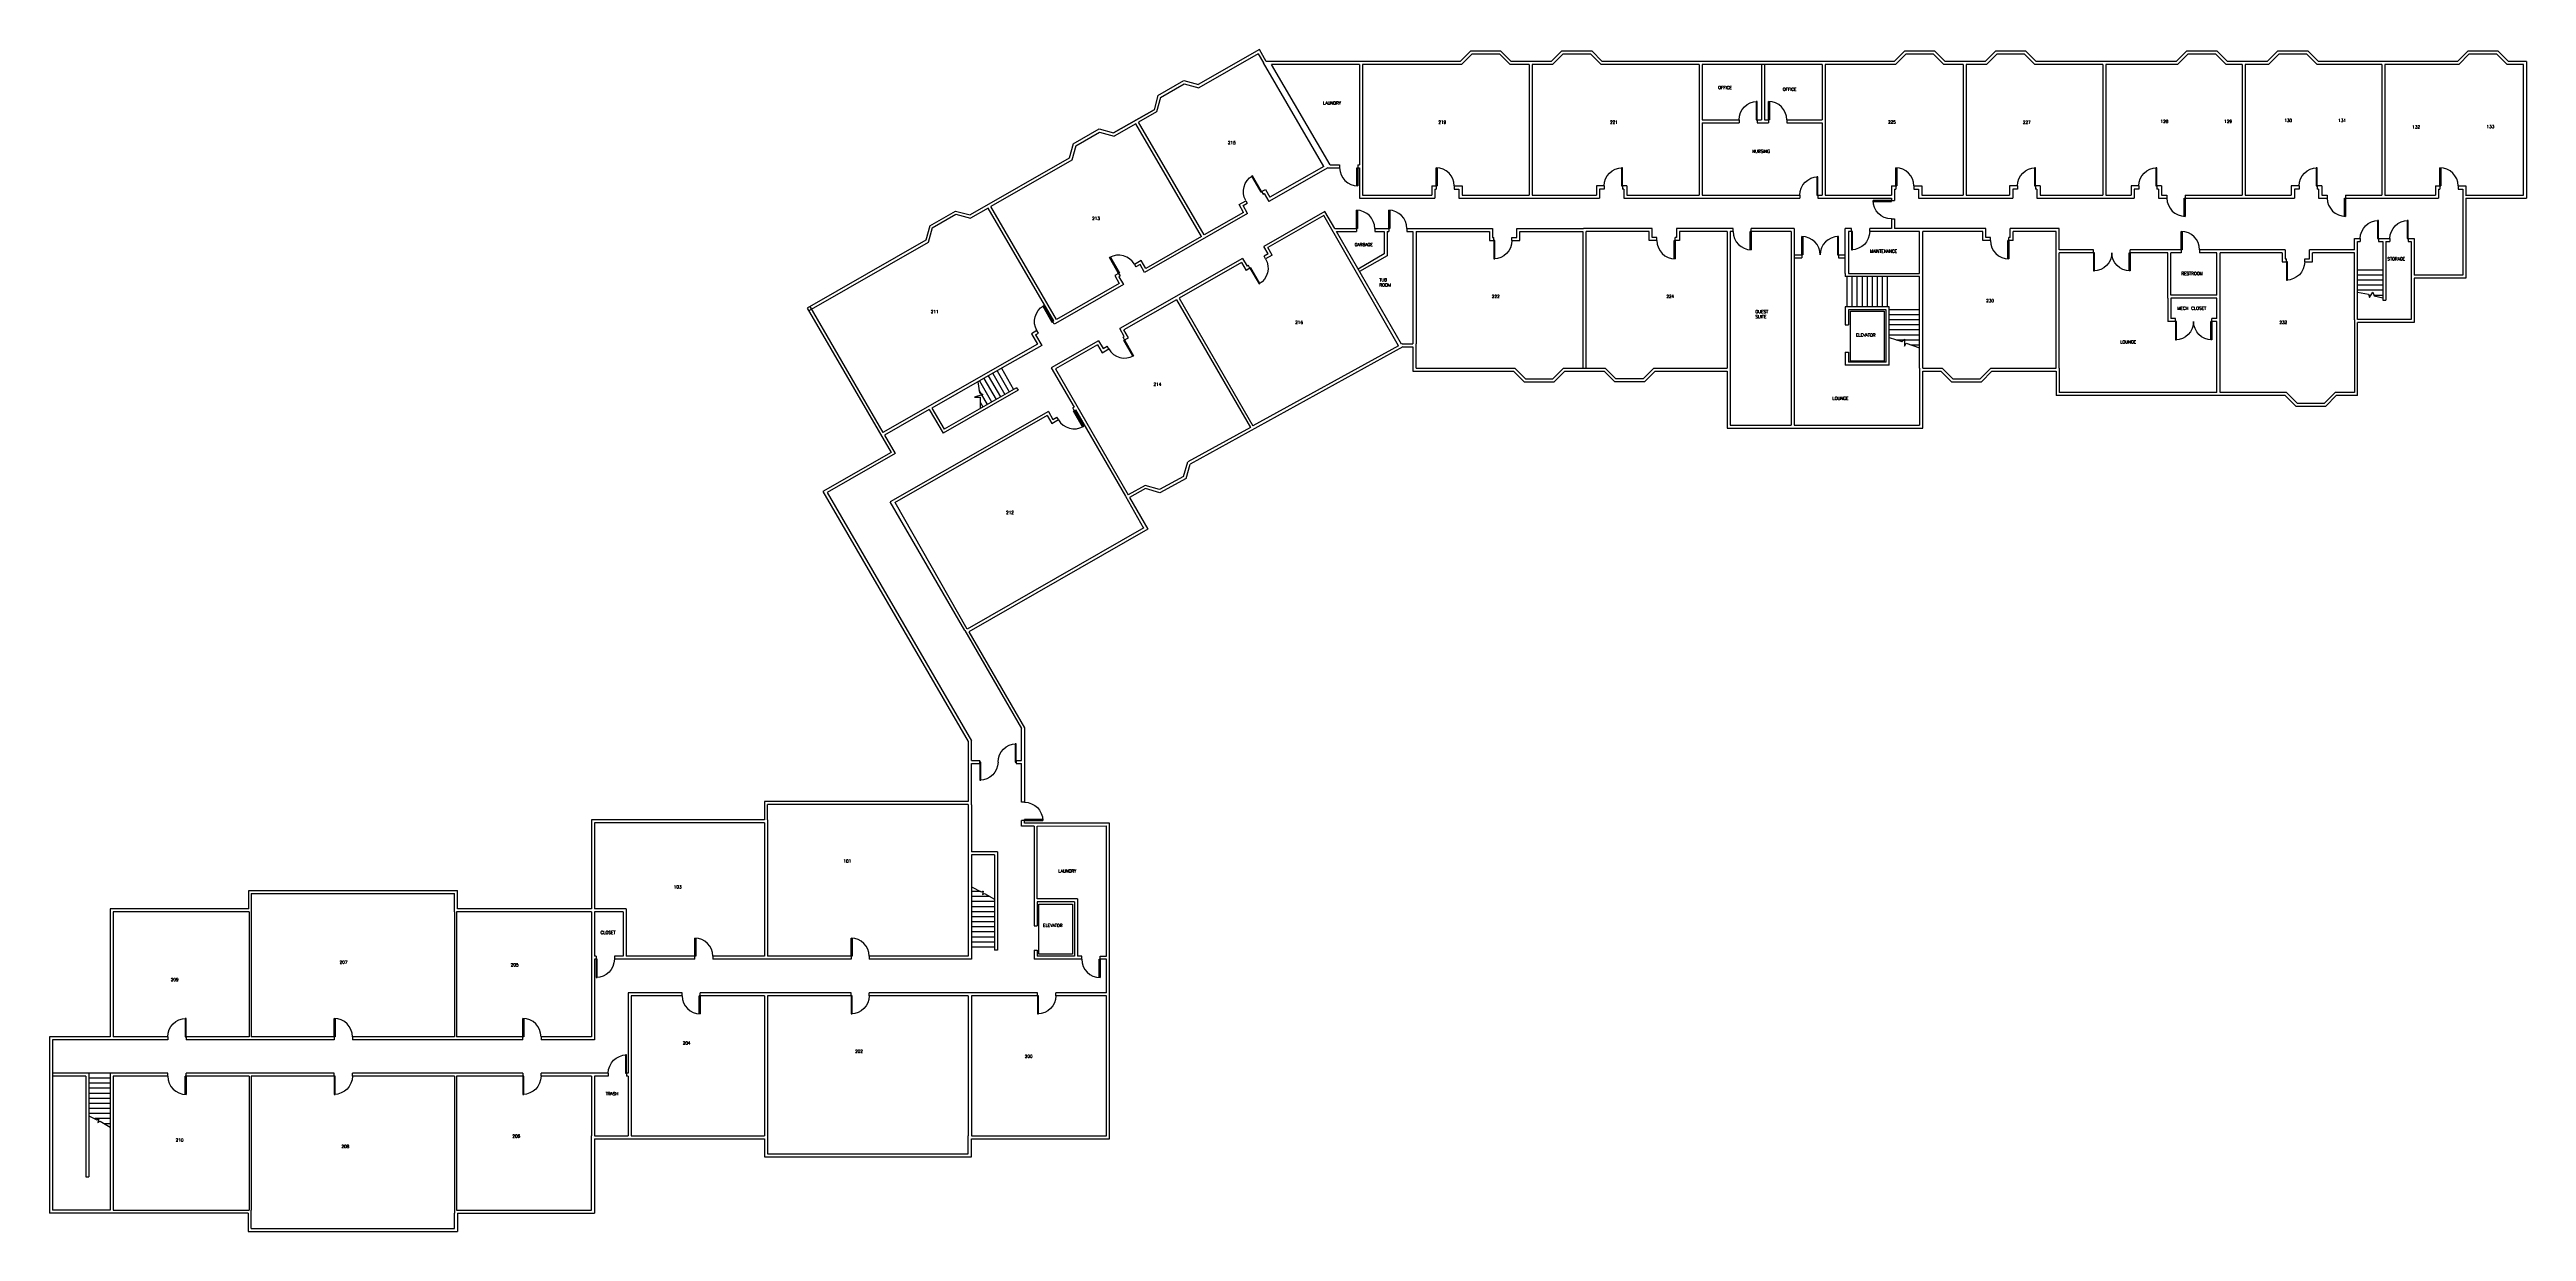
# Model space of a CAD drawing. Extents: x 1830 to 30214, y -2874 to 8688.
# Drawn here: x 21979 to 26877, y -1365 to 971 of the extents above; entities that cross this region are included whole.
import ezdxf

# ---------------------------------------------------------------- set-up
doc = ezdxf.new("R2010")
doc.units = 0
doc.header["$LTSCALE"] = 48
doc.header["$MEASUREMENT"] = 0
for name, color, linetype in [('1STDOORS', 4, 'CONTINUOUS'), ('1STEXTWALLS', 3, 'CONTINUOUS'), ('1STINTWALLS', 1, 'CONTINUOUS'), ('1STMISC', 4, 'CONTINUOUS'), ('1STNOTES', 4, 'CONTINUOUS')]:
    doc.layers.add(name, color=color, linetype=linetype)
doc.styles.get("Standard").update_dxf_attribs({"font": 'txt.shx'})

# ---------------------------------------------------------------- blocks, each defined once
blk = doc.blocks.new('DOOR 3-0')
at = {"layer": '1STDOORS'}
blk.add_lwpolyline([(0, 36), (2, 36), (2, 0), (0, 0)], close=True, dxfattribs=at)
blk.add_arc((0, 0), 36, 0, 90, dxfattribs=at)
blk = doc.blocks.new('DOOR2 - 3-0')
at = {"layer": '1STDOORS'}
for points in [[(0, 36), (2, 36), (2, 0), (0, 0)], [(72, 36), (70, 36), (70, 0), (72, 0)]]:
    blk.add_lwpolyline(points, close=True, dxfattribs=at)
for centre, start, end in [((0, 0), 0, 90), ((72, 0), 90, 180)]:
    blk.add_arc(centre, 36, start, end, dxfattribs=at)

msp = doc.modelspace()

# ---------------------------------------------------------------- linework, layer by layer
at = {"layer": '1STEXTWALLS'}
for p, q in [((24371.4, 971.1), (24250.6, 902.1)), ((24369.2, 962.9), (24251.4, 895.6)), ((24369.2, 962.9), (24379.5, 945.2)), ((24385.1, 947.4), (24371.4, 971.1)), ((24768.6, 947.4), (24385.1, 947.4)), ((24569.1, 941.4), (24395.6, 941.4)), ((24771, 941.4), (24575.1, 941.4)), ((24789.6, 968.4), (24768.6, 947.4)), ((24792, 962.4), (24771, 941.4)), ((24789.6, 968.4), (24848.5, 968.4)), ((24792, 962.4), (24846, 962.4)), ((24846, 962.4), (24867, 941.4)), ((24848.5, 968.4), (24869.5, 947.4)), ((24905.1, 941.4), (24867, 941.4)), ((24948.6, 947.4), (24869.5, 947.4)), ((24951, 941.4), (24911.1, 941.4)), ((24969.6, 968.4), (24948.6, 947.4)), ((24972, 962.4), (24951, 941.4)), ((24969.6, 968.4), (25028.5, 968.4)), ((24972, 962.4), (25026, 962.4)), ((25026, 962.4), (25047, 941.4)), ((25028.5, 968.4), (25049.5, 947.4)), ((25241.1, 941.4), (25047, 941.4)), ((25393.1, 947.4), (25049.5, 947.4)), ((25399.2, 941.4), (25247.1, 941.4)), ((25626.6, 947.4), (25393.1, 947.4)), ((25484.1, 941.4), (25399.2, 941.4)), ((25629.1, 941.4), (25490.1, 941.4)), ((25512.1, 941.4), (25512, 941.4)), ((25647.6, 968.4), (25626.6, 947.4)), ((25650.1, 962.4), (25629.1, 941.4)), ((25647.6, 968.4), (25706.6, 968.4)), ((25650.1, 962.4), (25704.1, 962.4)), ((25704.1, 962.4), (25725.1, 941.4)), ((25706.6, 968.4), (25727.6, 947.4)), ((25763.1, 941.4), (25725.1, 941.4)), ((25806.6, 947.4), (25727.6, 947.4)), ((25809.1, 941.4), (25769.1, 941.4)), ((25827.6, 968.4), (25806.6, 947.4)), ((25830.1, 962.4), (25809.1, 941.4)), ((25827.6, 968.4), (25886.6, 968.4)), ((25830.1, 962.4), (25884.1, 962.4)), ((25884.1, 962.4), (25905.1, 941.4)), ((25886.6, 968.4), (25907.6, 947.4)), ((26039.1, 941.4), (25905.1, 941.4)), ((26043.1, 947.4), (25907.6, 947.4)), ((26184.6, 947.4), (26043.1, 947.4)), ((26187.1, 941.4), (26045.1, 941.4)), ((26205.6, 968.4), (26184.6, 947.4)), ((26208.1, 962.4), (26187.1, 941.4)), ((26205.6, 968.4), (26264.6, 968.4)), ((26208.1, 962.4), (26262.1, 962.4)), ((26262.1, 962.4), (26283.1, 941.4)), ((26264.6, 968.4), (26285.6, 947.4)), ((26315.1, 941.4), (26283.1, 941.4)), ((26364.6, 947.4), (26285.6, 947.4)), ((26367.1, 941.4), (26321.1, 941.4)), ((26385.6, 968.4), (26364.6, 947.4)), ((26388.1, 962.4), (26367.1, 941.4)), ((26385.6, 968.4), (26444.6, 968.4)), ((26388.1, 962.4), (26442.1, 962.4)), ((26442.1, 962.4), (26463.1, 941.4)), ((26444.6, 968.4), (26465.6, 947.4)), ((26591.1, 941.4), (26463.1, 941.4)), ((26740.6, 947.4), (26465.6, 947.4)), ((26743.1, 941.4), (26597.1, 941.4)), ((26761.6, 968.4), (26740.6, 947.4)), ((26764.1, 962.4), (26743.1, 941.4)), ((26761.6, 968.4), (26820.6, 968.4)), ((26764.1, 962.4), (26818.1, 962.4)), ((26818.1, 962.4), (26839.1, 941.4)), ((26820.6, 968.4), (26841.6, 947.4)), ((26871.1, 941.4), (26839.1, 941.4)), ((26877.1, 947.4), (26841.6, 947.4)), ((26871.1, 683.4), (26871.1, 941.4)), ((26877.1, 947.4), (26877.1, 677.4)), ((24170.8, 880.6), (24222, 909.8)), ((24176, 876.6), (24222.9, 903.4)), ((24222, 909.8), (24250.7, 902)), ((24222.9, 903.4), (24251.5, 895.6)), ((24163.1, 852), (24083.1, 806.4)), ((24083.1, 806.4), (24163, 851.9)), ((24168.2, 848.1), (24132.1, 827.5)), ((24170.8, 880.6), (24163, 851.9)), ((24176, 876.6), (24168.2, 847.9)), ((24003.3, 784.9), (23995.4, 756.2)), ((24003.3, 784.9), (24054.5, 814.2)), ((24008.4, 780.9), (24055.3, 807.7)), ((24054.5, 814.2), (24083.1, 806.4)), ((24055.3, 807.7), (24083.9, 799.9)), ((24126.9, 824.5), (24083.9, 799.9)), ((23995.4, 756.2), (23799.2, 644.1)), ((24000.6, 752.3), (23840.4, 660.7)), ((24008.4, 780.9), (24000.6, 752.3)), ((23719.4, 622.7), (23770.6, 651.9)), ((23724.5, 618.7), (23771.4, 645.5)), ((23770.6, 651.9), (23799.2, 644.1)), ((23771.4, 645.5), (23800.1, 637.7)), ((23835.2, 657.8), (23800.1, 637.7)), ((26751.1, 677.4), (26751.1, 525.4)), ((26756.7, 683.4), (26871.1, 683.4)), ((26757.1, 677.4), (26877.1, 677.4)), ((26757.1, 677.4), (26757.1, 519.4)), ((23711.6, 594), (23477.1, 460)), ((23716.7, 590), (23480.1, 454.8)), ((23719.4, 622.7), (23711.6, 594)), ((23724.5, 618.7), (23716.7, 590)), ((24832.4, 617.4), (24832.4, 604.9)), ((25196, 617.4), (25196, 604.9)), ((26400.1, 575.4), (26400.1, 562.9)), ((26649.1, 525), (26649.1, 437.4)), ((26751.1, 525.4), (26655.1, 525.4)), ((26655.1, 519.4), (26655.1, 431.4)), ((26757.1, 519.4), (26655.1, 519.4)), ((23477.1, 460), (23642.9, 174.7)), ((23482.3, 463), (23627, 214)), ((26537.1, 437.1), (26537.1, 293.4)), ((26649.1, 437.4), (26543.1, 437.4)), ((26655.1, 431.4), (26543.1, 431.4)), ((26543.1, 287.4), (26543.1, 431.4)), ((24655, 383.3), (24234.6, 151.8)), ((24646.8, 385.7), (24358.7, 227)), ((24649.9, 380.4), (24649.8, 380.5)), ((24653.6, 389.4), (24652.1, 388.6)), ((24653.6, 389.4), (24675.1, 389.4)), ((24655.1, 383.4), (24675.1, 383.4)), ((24675.1, 383.4), (24675.1, 335.4)), ((24681.1, 341.4), (24681.1, 389.2)), ((24675.1, 335.4), (24874.1, 335.4)), ((24681.1, 341.4), (24876.6, 341.4)), ((24895.1, 314.4), (24874.1, 335.4)), ((24897.6, 320.4), (24876.6, 341.4)), ((24895.1, 314.4), (24954.1, 314.4)), ((24897.6, 320.4), (24951.6, 320.4)), ((24951.6, 320.4), (24972.6, 341.4)), ((24954.1, 314.4), (24975.1, 335.4)), ((24972.6, 341.4), (25055.5, 341.4)), ((24975.1, 335.4), (25053, 335.4)), ((25074, 314.4), (25053, 335.4)), ((25076.5, 320.4), (25055.5, 341.4)), ((25133, 314.4), (25074, 314.4)), ((25130.5, 320.4), (25076.5, 320.4)), ((25130.5, 320.4), (25151.5, 341.4)), ((25133, 314.4), (25154, 335.4)), ((25151.5, 341.4), (25296.2, 341.4)), ((25154, 335.4), (25296.2, 335.4)), ((25296.2, 335.4), (25296.2, 222.4)), ((25302.2, 335.4), (25302.2, 228.4)), ((25677.1, 341.1), (25677.1, 228.4)), ((25683.1, 341.4), (25721.6, 341.4)), ((25683.1, 222.4), (25683.1, 335.4)), ((25683.1, 335.4), (25719.1, 335.4)), ((25740.1, 314.4), (25719.1, 335.4)), ((25742.6, 320.4), (25721.6, 341.4)), ((25740.1, 314.4), (25799.1, 314.4)), ((25742.6, 320.4), (25796.6, 320.4)), ((25796.6, 320.4), (25817.6, 341.4)), ((25799.1, 314.4), (25820.1, 335.4)), ((25817.6, 341.4), (25947.1, 341.4)), ((25820.1, 335.4), (25947.1, 335.4)), ((25947.1, 335.4), (25947.1, 287.4)), ((25953.1, 341.4), (25953.1, 293.4)), ((26400.1, 287.4), (25947.1, 287.4)), ((26265.1, 293.4), (25953.1, 293.4)), ((26402.6, 293.4), (26271.1, 293.4)), ((26421.1, 266.4), (26400.1, 287.4)), ((26423.6, 272.4), (26402.6, 293.4)), ((26421.1, 266.4), (26480.1, 266.4)), ((26423.6, 272.4), (26477.6, 272.4)), ((26477.6, 272.4), (26498.6, 293.4)), ((26480.1, 266.4), (26501.1, 287.4)), ((26537.1, 293.4), (26498.6, 293.4)), ((26543.1, 287.4), (26501.1, 287.4)), ((23630.1, 208.8), (23651.2, 172.5)), ((24353.5, 224.1), (24229.6, 155.9)), ((25296.2, 222.4), (25683.1, 222.4)), ((25302.2, 228.4), (25423.1, 228.4)), ((25429.1, 228.4), (25677.1, 228.4)), ((23642.9, 174.7), (23508.4, 97.8)), ((23651.2, 172.5), (23516.6, 95.6)), ((24221.3, 127.3), (24229.6, 155.9)), ((24226.4, 123.3), (24234.6, 151.8)), ((24145.5, 109.6), (24111.6, 90.9)), ((24146.2, 103.1), (24114.6, 85.7)), ((24174, 101.3), (24145.5, 109.6)), ((24174.7, 94.8), (24146.2, 103.1)), ((24221.3, 127.3), (24174, 101.3)), ((24226.4, 123.3), (24174.7, 94.8)), ((23508.4, 97.8), (23795.8, -396.9)), ((23516.6, 95.6), (23801.8, -395.3)), ((24106.4, 88), (24142.4, 25.3)), ((24114.6, 85.7), (24150.8, 23.2)), ((24142.6, 25.4), (23793.8, -174.6)), ((24150.8, 23.2), (23796.8, -179.8)), ((23788.7, -177.6), (23901, -371)), ((23796.8, -179.8), (23907, -369.4)), ((23901, -434.1), (23901, -371)), ((23907, -369.4), (23907, -516.8)), ((23795.8, -396.9), (23795.8, -515.3)), ((23801.8, -434.5), (23801.8, -395.3)), ((23801.8, -521.6), (23801.8, -440.5)), ((23901, -516.8), (23901, -440.1)), ((23795.8, -515.3), (23392.8, -515.3)), ((23392.8, -515.3), (23392.8, -551.3)), ((23795.8, -521.3), (23398.8, -521.3)), ((23398.8, -551.3), (23398.8, -521.3)), ((23907, -516.8), (23901, -516.8)), ((23392.8, -551.3), (23050.8, -551.3)), ((23050.8, -551.3), (23050.8, -727.3)), ((23392.8, -557.3), (23056.8, -557.3)), ((23056.8, -557.3), (23056.8, -727.3)), ((23056.8, -557.3), (23056.8, -727.3)), ((23901, -564), (23901, -552.8)), ((23907, -552.8), (23901, -552.8)), ((23925.8, -564), (23901, -564)), ((23907, -558), (23907, -550.8)), ((24074.8, -558), (23907, -558)), ((23931.8, -564), (24068.8, -563.5)), ((24068.8, -821.3), (24068.8, -563.5)), ((24074.8, -1182), (24074.8, -558)), ((22372.8, -727.3), (22098.8, -727.3)), ((22098.8, -727.3), (22098.8, -980.3)), ((22373.8, -733.3), (22104.8, -733.3)), ((22104.8, -733.3), (22104.8, -980.3)), ((22372.8, -727.3), (22372.8, -691.3)), ((22372.8, -691.3), (22785.8, -691.3)), ((22377.8, -697.3), (22377.8, -733.3)), ((22377.8, -697.3), (22779.8, -697.3)), ((22779.8, -733.3), (22779.8, -697.3)), ((23050.8, -733.3), (22783.8, -733.3)), ((22785.8, -727.3), (22785.8, -691.3)), ((23050.8, -727.3), (22785.8, -727.3)), ((24068.8, -893.3), (24068.8, -827.3)), ((24068.8, -1176), (24068.8, -899.3)), ((22098.8, -980.3), (21978.8, -980.3)), ((21978.8, -980.3), (21978.8, -1329.3)), ((21984.8, -986.3), (21984.8, -1323.3)), ((22104.9, -986.3), (21984.8, -986.3)), ((23050.8, -1323.3), (23050.8, -1176)), ((23056.8, -1176), (23122.8, -1176)), ((23056.8, -1182), (23056.8, -1329.3)), ((23056.8, -1182), (23392.8, -1182)), ((23128.8, -1176), (23392.8, -1176)), ((23392.8, -1182), (23392.8, -1218)), ((23392.8, -1218), (23801.8, -1218)), ((23398.8, -1176), (23398.8, -1212)), ((23398.8, -1212), (23795.8, -1212)), ((23795.8, -1212), (23795.8, -1176.1)), ((23801.8, -1176), (24068.8, -1176)), ((23801.8, -1218), (23801.8, -1182)), ((23801.8, -1182), (24074.8, -1182)), ((22371.8, -1329.3), (21978.8, -1329.3)), ((22098.8, -1323.3), (21984.8, -1323.3)), ((22104.8, -1323.3), (22373.8, -1323.3)), ((22371.8, -1329.3), (22371.8, -1365.3)), ((22371.8, -1365.3), (22785.8, -1365.3)), ((22377.8, -1359.3), (22377.8, -1323)), ((22377.8, -1359.3), (22779.8, -1359.3)), ((22779.8, -1359.3), (22779.8, -1329.3)), ((22783.8, -1323.3), (23050.8, -1323.3)), ((22785.8, -1329.3), (22785.8, -1365.3)), ((22785.8, -1329.3), (23056.8, -1329.3))]:
    msp.add_line(p, q, dxfattribs=at)
at = {"layer": '1STINTWALLS'}
for p, q in [((24499.1, 740.1), (24379.5, 945.2)), ((24511.1, 743.4), (24395.6, 941.4)), ((24569.1, 941.4), (24569.1, 743.4)), ((24575.1, 941.4), (24575.1, 683.4)), ((24905.1, 941.4), (24905.1, 683.4)), ((24911.1, 941.4), (24911.1, 683.4)), ((25241.1, 941.4), (25241.1, 683.4)), ((25247.1, 941.4), (25247.1, 832.4)), ((25364.1, 941.4), (25364.1, 832.4)), ((25370.1, 941.4), (25370.1, 832.4)), ((25484.1, 941.4), (25484.1, 832.4)), ((25490.1, 941.4), (25490.1, 683.4)), ((25763.1, 941.4), (25763.1, 683.4)), ((25769.1, 941.4), (25769.1, 683.4)), ((26039.1, 941.4), (26039.1, 683.4)), ((26045.1, 941.4), (26045.1, 683.4)), ((26315.1, 941.4), (26315.1, 683.4)), ((26321.1, 941.4), (26321.1, 683.4)), ((26591.1, 941.4), (26591.1, 683.4)), ((26597.1, 941.4), (26597.1, 683.4)), ((24163, 852), (24163, 851.9)), ((24256.9, 601.6), (24126.9, 824.5)), ((24262.1, 604.6), (24132.1, 827.5)), ((25247.1, 832.4), (25320, 832.4)), ((25247.1, 826.4), (25320, 826.4)), ((25247.1, 826.4), (25247.1, 683.4)), ((25320, 832.4), (25320, 826.4)), ((25356, 832.4), (25356, 826.4)), ((25356, 832.4), (25364.1, 832.4)), ((25356, 826.4), (25378.3, 826.4)), ((25370.1, 832.4), (25378.3, 832.4)), ((25378.3, 832.4), (25378.3, 826.4)), ((25414.3, 832.4), (25414.3, 826.4)), ((25414.3, 832.4), (25484.1, 832.4)), ((25414.3, 826.4), (25484.1, 826.4)), ((25484.1, 826.4), (25484.1, 683.4)), ((23995.4, 756.3), (23995.4, 756.2)), ((24506.5, 737.4), (24390, 670.8)), ((24499.1, 740.1), (24392.2, 679)), ((24506.5, 737.4), (24530.1, 737.4)), ((24511.1, 743.4), (24530.1, 743.4)), ((24530.1, 743.4), (24530.1, 737.4)), ((24566.1, 743.4), (24569.1, 743.4)), ((24566.1, 743.4), (24566.1, 737.4)), ((24566.1, 737.4), (24569.1, 737.4)), ((24569.1, 737.4), (24569.1, 677.4)), ((24569.1, 737.4), (24569.1, 677.4)), ((24375.7, 690.3), (24383.3, 694.6)), ((24375.7, 690.3), (24378.7, 685)), ((24378.7, 685), (24381.1, 686.4)), ((24381.1, 686.4), (24390, 670.8)), ((24383.3, 694.6), (24392.2, 679)), ((24712.1, 701.4), (24722.9, 701.4)), ((24712.1, 701.4), (24712.1, 683.4)), ((24718.1, 695.4), (24720.9, 695.4)), ((24718.1, 695.4), (24718.1, 677.4)), ((24720.9, 701.4), (24720.9, 695.4)), ((24756.9, 701.4), (24772.1, 701.4)), ((24756.9, 701.4), (24756.9, 695.4)), ((24756.9, 695.4), (24766.1, 695.4)), ((24766.1, 695.4), (24766.1, 677.4)), ((24772.1, 701.4), (24772.1, 683.4)), ((25053.3, 701.4), (25038.1, 701.4)), ((25038.1, 701.4), (25038.1, 683.4)), ((25053.3, 695.4), (25044.1, 695.4)), ((25044.1, 695.4), (25044.1, 677.4)), ((25053.3, 701.4), (25053.3, 695.4)), ((25098.1, 701.4), (25087.3, 701.4)), ((25089.3, 701.4), (25089.3, 695.4)), ((25092.1, 695.4), (25089.3, 695.4)), ((25092.1, 695.4), (25092.1, 677.4)), ((25098.1, 701.4), (25098.1, 683.4)), ((25621.1, 701.4), (25631.9, 701.4)), ((25621.1, 701.4), (25621.1, 683.4)), ((25627.1, 695.4), (25629.9, 695.4)), ((25627.1, 695.4), (25627.1, 672.6)), ((25629.9, 701.4), (25629.9, 695.4)), ((25665.9, 701.4), (25681.1, 701.4)), ((25665.9, 701.4), (25665.9, 695.4)), ((25665.9, 695.4), (25675.1, 695.4)), ((25675.1, 695.4), (25675.1, 677.4)), ((25681.1, 701.4), (25681.1, 683.4)), ((25870.3, 701.4), (25855.1, 701.4)), ((25855.1, 701.4), (25855.1, 683.4)), ((25861.1, 695.4), (25861.1, 677.4)), ((25870.3, 695.4), (25861.1, 695.4)), ((25870.3, 701.4), (25870.3, 695.4)), ((25915.1, 701.4), (25904.3, 701.4)), ((25906.3, 701.4), (25906.3, 695.4)), ((25909.1, 695.4), (25906.3, 695.4)), ((25909.1, 695.4), (25909.1, 677.4)), ((25915.1, 701.4), (25915.1, 683.4)), ((26110.3, 701.4), (26095.1, 701.4)), ((26095.1, 701.4), (26095.1, 683.4)), ((26101.1, 695.4), (26101.1, 677.4)), ((26110.3, 695.4), (26101.1, 695.4)), ((26110.3, 701.4), (26110.3, 695.4)), ((26155.1, 701.4), (26144.3, 701.4)), ((26146.3, 701.4), (26146.3, 695.4)), ((26149.1, 695.4), (26146.3, 695.4)), ((26149.1, 695.4), (26149.1, 677.4)), ((26155.1, 701.4), (26155.1, 683.4)), ((26427.3, 701.4), (26412.1, 701.4)), ((26412.1, 701.4), (26412.1, 683.4)), ((26427.3, 695.4), (26418.1, 695.4)), ((26418.1, 695.4), (26418.1, 677.4)), ((26427.3, 701.4), (26427.3, 695.4)), ((26472.1, 701.4), (26461.3, 701.4)), ((26463.3, 701.4), (26463.3, 695.4)), ((26466.1, 695.4), (26463.3, 695.4)), ((26466.1, 695.4), (26466.1, 677.4)), ((26472.1, 701.4), (26472.1, 683.4)), ((26697.1, 701.4), (26707.9, 701.4)), ((26697.1, 701.4), (26697.1, 683.4)), ((26703.1, 695.4), (26705.9, 695.4)), ((26703.1, 695.4), (26703.1, 677.4)), ((26705.9, 701.4), (26705.9, 695.4)), ((26741.9, 701.4), (26757.1, 701.4)), ((26741.9, 701.4), (26741.9, 695.4)), ((26741.9, 695.4), (26751.1, 695.4)), ((26751.1, 695.4), (26751.1, 677.4)), ((26757.1, 701.4), (26757.1, 683.4)), ((23965.2, 434.9), (23835.2, 657.8)), ((23970.4, 437.8), (23840.4, 660.7)), ((24348.2, 646.9), (24144.3, 530.3)), ((24340.1, 649.2), (24262.1, 604.6)), ((24331.3, 664.8), (24344.5, 672.4)), ((24340.1, 649.2), (24331.3, 664.8)), ((24339.4, 662.6), (24347.4, 667.2)), ((24348.2, 646.9), (24339.4, 662.6)), ((24344.5, 672.4), (24347.4, 667.2)), ((24500.9, 651.2), (24380, 582.1)), ((24498.7, 643.1), (24388.2, 579.9)), ((24646.8, 385.7), (24498.7, 643.1)), ((24520.4, 617.4), (24500.9, 651.2)), ((24569.1, 677.4), (24718.1, 677.4)), ((24575.1, 683.4), (24712.1, 683.4)), ((24766.1, 677.4), (25044.1, 677.4)), ((24772.1, 683.4), (24905.1, 683.4)), ((24911.1, 683.4), (25038.1, 683.4)), ((25092.1, 677.4), (25440, 677.4)), ((25098.1, 683.4), (25241.1, 683.4)), ((25247.1, 683.4), (25440, 683.4)), ((25440, 683.4), (25440, 677.4)), ((25474, 683.4), (25484.1, 683.4)), ((25476, 683.4), (25476, 677.4)), ((25476, 677.4), (25621.1, 677.4)), ((25490.1, 683.4), (25621.1, 683.4)), ((25621.1, 677.4), (25621.1, 672.6)), ((25621.1, 672.6), (25627.1, 672.6)), ((25675.1, 677.4), (25861.1, 677.4)), ((25681.1, 683.4), (25763.1, 683.4)), ((25769.1, 683.4), (25855.1, 683.4)), ((25909.1, 677.4), (26101.1, 677.4)), ((25915.1, 683.4), (26039.1, 683.4)), ((26045.1, 683.4), (26095.1, 683.4)), ((26149.1, 677.4), (26166.1, 677.4)), ((26149.1, 677.4), (26166.1, 677.4)), ((26155.1, 683.4), (26166.1, 683.4)), ((26155.1, 683.4), (26166.1, 683.4)), ((26166.1, 683.4), (26166.1, 677.4)), ((26202.1, 683.4), (26315.1, 683.4)), ((26202.1, 683.4), (26202.1, 677.4)), ((26202.1, 677.4), (26418.1, 677.4)), ((26321.1, 683.4), (26412.1, 683.4)), ((26466.1, 677.4), (26483.1, 677.4)), ((26472.1, 683.4), (26483.1, 683.4)), ((26483.1, 683.4), (26483.1, 677.4)), ((26517.1, 677.4), (26703.1, 677.4)), ((26519.1, 683.4), (26591.1, 683.4)), ((26519.1, 683.4), (26519.1, 677.4)), ((26597.1, 683.4), (26697.1, 683.4)), ((24256.9, 601.6), (24146.5, 538.5)), ((24520.4, 617.4), (24563.5, 617.4)), ((24523.9, 611.4), (24563.5, 611.4)), ((24652.1, 388.6), (24523.9, 611.4)), ((24563.5, 617.4), (24563.5, 611.4)), ((24599.5, 617.4), (24627.1, 617.4)), ((24599.5, 617.4), (24599.5, 611.4)), ((24599.5, 611.4), (24618.1, 611.4)), ((24618.1, 611.4), (24618.1, 567)), ((24624.1, 611.4), (24627.1, 611.4)), ((24624.1, 611.4), (24624.1, 563.5)), ((24627.1, 617.4), (24627.1, 611.4)), ((24663.1, 617.4), (24663.1, 611.4)), ((24663.1, 617.4), (24832.4, 617.4)), ((24663.1, 611.4), (24675.1, 611.4)), ((24675.1, 611.4), (24675.1, 389.4)), ((24681.1, 611.4), (24681.1, 389.2)), ((24681.1, 611.4), (24826.4, 611.4)), ((24826.4, 611.4), (24826.4, 593.4)), ((24826.4, 593.4), (24834.8, 593.4)), ((24832.4, 617.4), (24832.4, 599.4)), ((24832.4, 599.4), (24834.8, 599.4)), ((24834.8, 593.4), (24834.8, 599.4)), ((24870.8, 599.4), (24880.4, 599.4)), ((24870.8, 593.4), (24870.8, 599.4)), ((24870.8, 593.4), (24886.4, 593.4)), ((24880.4, 599.4), (24880.4, 617.4)), ((24880.4, 617.4), (25012.2, 617.4)), ((24886.4, 611.4), (25011.1, 611.4)), ((24886.4, 593.4), (24886.4, 611.4)), ((25011.1, 611.4), (25011.1, 341.4)), ((25148, 617.4), (25012.2, 617.4)), ((25017.1, 611.4), (25017.1, 521.4)), ((25142, 611.4), (25017.3, 611.4)), ((25142, 593.4), (25142, 611.4)), ((25157.6, 593.4), (25142, 593.4)), ((25148, 599.4), (25148, 617.4)), ((25157.6, 599.4), (25148, 599.4)), ((25157.6, 593.4), (25157.6, 599.4)), ((25196, 599.4), (25193.6, 599.4)), ((25193.6, 593.4), (25193.6, 599.4)), ((25202, 593.4), (25193.6, 593.4)), ((25196, 617.4), (25196, 599.4)), ((25308.1, 617.4), (25196, 617.4)), ((25202, 611.4), (25202, 593.4)), ((25296.2, 611.4), (25202, 611.4)), ((25296.2, 611.4), (25296.2, 341.4)), ((25302.2, 611.4), (25302.2, 335.4)), ((25308.1, 611.4), (25302.2, 611.4)), ((25308.1, 611.4), (25308.1, 617.4)), ((25423.1, 611.4), (25342.1, 611.4)), ((25429.1, 617.4), (25344.1, 617.4)), ((25344.1, 611.4), (25344.1, 617.4)), ((25423.1, 611.4), (25423.1, 228.4)), ((25429.1, 617.4), (25429.1, 228.4)), ((25542.3, 617.4), (25530.1, 617.4)), ((25530.1, 528.4), (25530.1, 617.4)), ((25536.1, 611.4), (25536.1, 528.4)), ((25542.3, 611.4), (25536.1, 611.4)), ((25542.3, 611.4), (25542.3, 617.4)), ((25578.3, 611.4), (25578.3, 617.4)), ((25621.1, 617.4), (25578.3, 617.4)), ((25677.1, 611.4), (25578.3, 611.4)), ((25621.1, 636.6), (25621.1, 617.4)), ((25621.1, 636.6), (25627.1, 636.6)), ((25627.1, 636.6), (25627.1, 617.4)), ((25808.1, 617.4), (25627.1, 617.4)), ((25677.1, 528.4), (25677.1, 611.4)), ((25683.1, 341.4), (25683.1, 611.4)), ((25802.1, 611.4), (25683.1, 611.4)), ((25802.1, 593.4), (25802.1, 611.4)), ((25817.3, 593.4), (25802.1, 593.4)), ((25808.1, 599.4), (25808.1, 617.4)), ((25817.3, 599.4), (25808.1, 599.4)), ((25817.3, 593.4), (25817.3, 599.4)), ((25862.1, 593.4), (25851.3, 593.4)), ((25856.1, 599.4), (25853.3, 599.4)), ((25853.3, 593.4), (25853.3, 599.4)), ((25953.1, 617.4), (25856.1, 617.4)), ((25856.1, 599.4), (25856.1, 617.4)), ((25947.1, 611.4), (25862.1, 611.4)), ((25862.1, 593.4), (25862.1, 611.4)), ((25947.1, 341.4), (25947.1, 611.4)), ((25953.1, 575.4), (25953.1, 617.4)), ((26537.1, 575.4), (26537.1, 597.4)), ((26537.1, 597.4), (26548.4, 597.4)), ((26543.1, 437.4), (26543.1, 591.4)), ((26543.1, 591.4), (26548.4, 591.4)), ((26548.4, 597.4), (26548.4, 591.4)), ((26584.4, 597.4), (26607.1, 597.4)), ((26584.4, 597.4), (26584.4, 591.4)), ((26584.4, 591.4), (26593.1, 591.4)), ((26593.1, 591.4), (26593.1, 475.9)), ((26599.1, 591.4), (26607.1, 591.4)), ((26599.1, 591.4), (26599.1, 475.9)), ((26607.1, 597.4), (26607.1, 591.4)), ((26643.1, 597.4), (26655.1, 597.4)), ((26643.1, 597.4), (26643.1, 591.4)), ((26643.1, 591.4), (26649.1, 591.4)), ((26649.1, 591.4), (26649.1, 525)), ((26655.1, 597.4), (26655.1, 525.4)), ((24338.3, 558.3), (24095.2, 419.4)), ((24137.5, 554.1), (24124.3, 546.5)), ((24124.3, 546.5), (24127.2, 541.3)), ((24135.3, 545.9), (24127.2, 541.3)), ((24144.3, 530.3), (24135.3, 545.9)), ((24146.5, 538.5), (24137.5, 554.1)), ((24336.1, 550.1), (24212.8, 479.6)), ((24336.1, 550.1), (24345.1, 534.5)), ((24338.3, 558.3), (24340.1, 555.1)), ((24338.3, 558.3), (24347.2, 542.8)), ((24352.6, 538.9), (24345.1, 534.5)), ((24349.6, 544.1), (24347.2, 542.8)), ((24352.6, 538.9), (24349.6, 544.1)), ((24388.6, 567.1), (24380, 582.1)), ((24388.6, 567.1), (24380.6, 562.4)), ((24383.6, 557.2), (24380.6, 562.4)), ((24396.7, 564.9), (24383.6, 557.2)), ((24396.7, 564.9), (24388.2, 579.9)), ((24618.1, 567), (24566.5, 537.3)), ((24624.1, 563.5), (24569.5, 532.1)), ((25429.1, 565.4), (25444.4, 565.4)), ((25429.1, 559.4), (25444.4, 559.4)), ((25444.4, 565.4), (25444.4, 559.4)), ((25516.4, 565.4), (25516.4, 559.4)), ((25516.4, 565.4), (25530.1, 565.4)), ((25516.4, 559.4), (25530.1, 559.4)), ((26021.1, 575.4), (25953.1, 575.4)), ((25953.1, 341.4), (25953.1, 569.4)), ((26021.1, 569.4), (25953.1, 569.4)), ((26021.1, 569.4), (26021.1, 575.4)), ((26194.5, 575.4), (26093.1, 575.4)), ((26093.1, 569.4), (26093.1, 575.4)), ((26168.1, 569.4), (26093.1, 569.4)), ((26168.1, 479.4), (26168.1, 569.4)), ((26194.5, 569.4), (26174.1, 569.4)), ((26174.1, 485.4), (26174.1, 569.4)), ((26194.5, 575.4), (26194.5, 569.4)), ((26400.1, 575.4), (26230.5, 575.4)), ((26230.5, 575.4), (26230.5, 569.4)), ((26265.1, 569.4), (26230.5, 569.4)), ((26265.1, 485.4), (26265.1, 569.4)), ((26394.1, 569.4), (26271.1, 569.4)), ((26271.1, 293.4), (26271.1, 569.4)), ((26394.1, 569.4), (26394.1, 551.4)), ((26394.1, 551.4), (26402.5, 551.4)), ((26400.1, 575.4), (26400.1, 557.4)), ((26400.1, 557.4), (26402.5, 557.4)), ((26402.5, 551.4), (26402.5, 557.4)), ((26438.5, 557.4), (26448.1, 557.4)), ((26438.5, 551.4), (26438.5, 557.4)), ((26438.5, 551.4), (26454.1, 551.4)), ((26537.1, 575.4), (26448.1, 575.4)), ((26448.1, 557.4), (26448.1, 575.4)), ((26537.1, 569.4), (26454.1, 569.4)), ((26454.1, 551.4), (26454.1, 569.4)), ((26537.1, 437.1), (26537.1, 569.4)), ((24102.5, 506.5), (23968.2, 429.7)), ((24094.4, 508.7), (23970.4, 437.8)), ((24093, 528.7), (24085.4, 524.3)), ((24085.4, 524.3), (24094.4, 508.7)), ((24093, 528.7), (24096, 523.5)), ((24096, 523.5), (24093.6, 522.1)), ((24093.6, 522.1), (24102.5, 506.5)), ((25017.1, 521.4), (25017.1, 341.4)), ((25530.1, 528.4), (25530.1, 522.4)), ((25677.1, 522.4), (25530.1, 522.4)), ((25536.1, 528.4), (25677.1, 528.4)), ((25677.1, 341.1), (25677.1, 522.4)), ((24207.5, 476.6), (24103.4, 417.1)), ((24207.5, 476.6), (24353.5, 224.1)), ((24212.8, 479.6), (24358.7, 227)), ((25530.1, 462.4), (25530.1, 426.9)), ((25617.1, 462.4), (25530.1, 462.4)), ((25536.1, 456.4), (25536.1, 426.9)), ((25611.1, 456.4), (25536.1, 456.4)), ((25611.1, 353.4), (25611.1, 456.4)), ((25617.1, 347.4), (25617.1, 462.4)), ((26168.1, 479.4), (26168.1, 433.4)), ((26265.1, 485.4), (26174.1, 485.4)), ((26265.1, 479.4), (26174.1, 479.4)), ((26174.1, 479.4), (26174.1, 439.4)), ((26265.1, 439.4), (26265.1, 479.4)), ((26593.1, 475.9), (26599.1, 475.9)), ((23931.4, 415.5), (23920.7, 409.4)), ((23920.7, 409.4), (23932.7, 388.7)), ((23928.9, 407.2), (23934.4, 410.3)), ((23928.9, 407.2), (23940.9, 386.4)), ((23934.3, 410.3), (23931.4, 415.5)), ((24053.5, 395.5), (23959.7, 341.9)), ((23965.2, 434.9), (23962.6, 433.4)), ((23965.6, 428.2), (23962.6, 433.4)), ((23968.2, 429.7), (23965.6, 428.2)), ((24053.5, 395.5), (24062.5, 379.9)), ((24104.2, 403.7), (24095.2, 419.4)), ((24101.8, 402.4), (24104.2, 403.7)), ((24104.8, 397.2), (24101.8, 402.4)), ((24112.4, 401.5), (24103.4, 417.1)), ((24104.8, 397.2), (24112.4, 401.5)), ((25530.1, 426.9), (25536.1, 426.9)), ((26184.9, 433.4), (26168.1, 433.4)), ((26182.9, 439.4), (26174.1, 439.4)), ((26182.9, 433.4), (26182.9, 439.4)), ((26265.1, 433.4), (26252.9, 433.4)), ((26265.1, 439.4), (26254.9, 439.4)), ((26254.9, 433.4), (26254.9, 439.4)), ((26265.1, 293.4), (26265.1, 433.4)), ((23932.7, 388.7), (23627, 214)), ((23867.1, 344.3), (23723.8, 262.4)), ((23940.9, 386.4), (23867.1, 344.3)), ((23935.7, 383.5), (23935.7, 383.4)), ((23940.9, 386.4), (23940.9, 386.4)), ((24051.3, 387.3), (23967.9, 339.7)), ((24051.3, 387.3), (24060.3, 371.8)), ((24060.3, 371.8), (24073.5, 379.3)), ((24062.5, 379.9), (24070.5, 384.5)), ((24073.5, 379.3), (24070.5, 384.5)), ((25530.1, 372.9), (25530.1, 347.4)), ((25530.1, 372.9), (25536.1, 372.9)), ((25617.1, 347.4), (25530.1, 347.4)), ((25536.1, 372.9), (25536.1, 353.4)), ((25611.1, 353.4), (25536.1, 353.4)), ((23894.1, 297.5), (23745.8, 212.7)), ((23891.1, 302.7), (23747.9, 220.9)), ((23891.1, 302.7), (23894.1, 297.5)), ((23959.7, 341.9), (24004.8, 263.9)), ((23967.9, 339.7), (24111.6, 90.9)), ((23718.6, 259.4), (23630.1, 208.8)), ((23954.1, 255.7), (23641.5, 77)), ((23951.9, 247.5), (23649.7, 74.8)), ((23718.6, 259.4), (23745.8, 212.7)), ((23718.6, 259.4), (23739.4, 223.7)), ((23723.8, 262.4), (23747.9, 220.9)), ((23951.9, 247.5), (23960.9, 231.9)), ((23954.1, 255.7), (23963.1, 240.1)), ((24002.4, 262.6), (24004.8, 263.9)), ((24005.4, 257.3), (24002.4, 262.6)), ((24005.4, 257.3), (24007.8, 258.7)), ((24007.8, 258.7), (24106.4, 88)), ((23960.9, 231.9), (23974.1, 239.5)), ((23963.1, 240.1), (23971.1, 244.7)), ((23974.1, 239.5), (23971.1, 244.7)), ((23788.7, -177.6), (23641.5, 77)), ((23793.8, -174.6), (23650.9, 75.5)), ((23801.8, -434.5), (23818.5, -434.4)), ((23801.8, -440.5), (23818.5, -440.4)), ((23818.5, -440.4), (23818.5, -434.4)), ((23890.5, -434.1), (23901, -434.1)), ((23890.5, -434.1), (23890.5, -440.1)), ((23890.5, -440.1), (23901, -440.1)), ((23795.8, -521.3), (23795.8, -821.3)), ((23801.8, -521.6), (23801.8, -614.8)), ((23392.8, -557.3), (23392.8, -821.3)), ((23398.8, -551.3), (23398.8, -821.3)), ((23925.8, -564), (23925.8, -761.1)), ((23931.8, -707.8), (23931.8, -564)), ((23853.8, -614.8), (23801.8, -614.8)), ((23847.8, -620.8), (23801.8, -620.8)), ((23801.8, -620.8), (23801.8, -827.3)), ((23847.8, -620.8), (23847.8, -809.3)), ((23853.8, -614.8), (23853.8, -809.3)), ((22373.8, -733.3), (22373.8, -980.3)), ((22377.8, -733.3), (22377.8, -980.3)), ((22779.8, -733.3), (22779.8, -980.3)), ((22783.8, -733.3), (22783.8, -980.3)), ((23050.8, -733.3), (23050.8, -980.3)), ((23119.3, -727.3), (23056.8, -727.3)), ((23113.3, -733.3), (23056.8, -733.3)), ((23056.8, -733.3), (23056.8, -803.3)), ((23113.3, -733.3), (23113.3, -821.3)), ((23119.3, -727.3), (23119.3, -821.3)), ((24011.8, -707.8), (23931.8, -707.8)), ((24005.8, -713.8), (23931.8, -713.8)), ((23931.8, -713.8), (23931.8, -761.1)), ((24005.8, -713.8), (24005.8, -821.3)), ((24011.8, -707.8), (24011.8, -821.3)), ((23925.8, -761.1), (23931.8, -761.1)), ((23056.8, -788.8), (23056.8, -821.3)), ((23059.8, -821.3), (23056.8, -821.3)), ((23059.8, -821.3), (23056.8, -821.3)), ((23059.8, -827.3), (23056.8, -827.3)), ((23056.8, -827.3), (23056.8, -986.3)), ((23059.8, -821.3), (23059.8, -827.3)), ((23113.3, -821.3), (23095.8, -821.3)), ((23095.8, -821.3), (23095.8, -827.3)), ((23254.8, -827.3), (23095.8, -827.3)), ((23256.8, -821.3), (23119.3, -821.3)), ((23254.8, -827.3), (23254.8, -821.3)), ((23392.8, -821.3), (23290.8, -821.3)), ((23290.8, -821.3), (23290.8, -827.3)), ((23563.8, -827.3), (23290.8, -827.3)), ((23565.8, -821.3), (23398.8, -821.3)), ((23563.8, -821.3), (23563.8, -827.3)), ((23795.8, -821.3), (23599.8, -821.3)), ((23599.8, -821.3), (23599.8, -827.3)), ((23801.8, -827.3), (23599.8, -827.3)), ((23853.8, -809.3), (23847.8, -809.3)), ((23925.8, -809.1), (23925.8, -827.3)), ((23925.8, -809.1), (23931.8, -809.1)), ((24020.3, -827.3), (23925.8, -827.3)), ((23931.8, -809.1), (23931.8, -821.3)), ((24005.8, -821.3), (23931.8, -821.3)), ((24020.3, -821.3), (24011.8, -821.3)), ((24020.3, -827.3), (24020.3, -821.3)), ((24056.3, -827.3), (24056.3, -821.3)), ((24056.3, -821.3), (24068.8, -821.3)), ((24068.8, -827.3), (24056.3, -827.3)), ((23229.8, -893.3), (23122.8, -893.3)), ((23122.8, -893.3), (23122.8, -1052.3)), ((23229.8, -899.3), (23128.8, -899.3)), ((23128.8, -899.3), (23128.8, -1176)), ((23229.8, -899.3), (23229.8, -893.3)), ((23392.8, -899.3), (23263.8, -899.3)), ((23563.8, -893.3), (23265.8, -893.3)), ((23265.8, -899.3), (23265.8, -893.3)), ((23392.8, -899.3), (23392.8, -1176)), ((23565.8, -899.3), (23398.8, -899.3)), ((23398.8, -899.3), (23398.8, -1176)), ((23563.8, -899.3), (23563.8, -893.3)), ((23932.8, -893.3), (23599.8, -893.3)), ((23599.8, -899.3), (23599.8, -893.3)), ((23795.8, -899.3), (23599.8, -899.3)), ((23795.8, -899.3), (23795.8, -1176.1)), ((23932.8, -899.3), (23801.8, -899.3)), ((23801.8, -899.3), (23801.8, -1176)), ((23932.8, -899.3), (23932.8, -893.3)), ((24068.8, -893.3), (23968.8, -893.3)), ((23968.8, -899.3), (23968.8, -893.3)), ((24068.8, -899.3), (23968.8, -899.3)), ((22212.8, -980.3), (22104.8, -980.3)), ((22212.8, -986.3), (22104.9, -986.3)), ((22212.8, -980.3), (22212.8, -986.3)), ((22373.8, -980.3), (22246.8, -980.3)), ((22248.8, -980.3), (22248.8, -986.3)), ((22541.8, -986.3), (22248.8, -986.3)), ((22543.8, -980.3), (22377.8, -980.3)), ((22541.8, -980.3), (22541.8, -986.3)), ((22779.8, -980.3), (22577.8, -980.3)), ((22577.8, -980.3), (22577.8, -986.3)), ((22914.8, -986.3), (22577.8, -986.3)), ((22916.8, -980.3), (22783.8, -980.3)), ((22914.8, -986.3), (22914.8, -980.3)), ((23050.8, -980.3), (22950.8, -980.3)), ((22950.8, -980.3), (22950.8, -986.3)), ((23056.8, -986.3), (22950.8, -986.3)), ((22056.8, -1052.3), (21984.8, -1052.3)), ((22050.8, -1058.3), (21984.8, -1058.3)), ((22050.8, -1058.3), (22050.8, -1257.3)), ((22056.8, -1052.3), (22056.8, -1257.3)), ((22212.8, -1052.3), (22098.8, -1052.3)), ((22098.8, -1052.3), (22098.8, -1323.3)), ((22212.8, -1058.3), (22104.8, -1058.3)), ((22104.8, -1058.3), (22104.8, -1323.3)), ((22212.8, -1058.3), (22212.8, -1052.3)), ((22373.8, -1058.3), (22246.8, -1058.3)), ((22541.8, -1052.3), (22248.8, -1052.3)), ((22248.8, -1058.3), (22248.8, -1052.3)), ((22373.8, -1058.3), (22373.8, -1323.3)), ((22543.8, -1058.3), (22377.8, -1058.3)), ((22377.8, -1058.3), (22377.8, -1323)), ((22541.8, -1058.3), (22541.8, -1052.3)), ((22914.8, -1052.3), (22577.8, -1052.3)), ((22577.8, -1058.3), (22577.8, -1052.3)), ((22779.8, -1058.3), (22577.8, -1058.3)), ((22779.8, -1058.3), (22779.8, -1329.3)), ((22914.8, -1058.3), (22783.8, -1058.3)), ((22783.8, -1058.3), (22783.8, -1323.3)), ((22914.8, -1052.3), (22914.8, -1058.3)), ((23083.8, -1052.3), (22950.8, -1052.3)), ((22950.8, -1058.3), (22950.8, -1052.3)), ((23050.8, -1058.3), (22950.8, -1058.3)), ((23050.8, -1058.3), (23050.8, -1176)), ((23083.8, -1058.3), (23056.8, -1058.3)), ((23056.8, -1058.3), (23056.8, -1176)), ((23083.8, -1052.3), (23083.8, -1058.3)), ((23122.8, -1052.3), (23119.8, -1052.3)), ((23119.8, -1052.3), (23119.8, -1058.3)), ((23122.8, -1058.3), (23119.8, -1058.3)), ((23122.8, -1058.3), (23122.8, -1176)), ((22098.8, -1152.3), (22087.5, -1152.3)), ((22050.8, -1257.3), (22056.8, -1257.3))]:
    msp.add_line(p, q, dxfattribs=at)
at = {"layer": '1STMISC'}
for p, q in [((25533.1, 522.4), (25533.1, 462.4)), ((25543.1, 522.4), (25543.1, 462.4)), ((25553.1, 522.4), (25553.1, 462.4)), ((25563.1, 522.4), (25563.1, 462.4)), ((25573.1, 522.4), (25573.1, 462.4)), ((25583.1, 522.4), (25583.1, 462.4)), ((25593.1, 522.4), (25593.1, 462.4)), ((25603.1, 522.4), (25603.1, 462.4)), ((25613.1, 522.4), (25613.1, 462.4)), ((26543.1, 535.9), (26593.1, 535.9)), ((26543.1, 525.9), (26593.1, 525.9)), ((26543.1, 515.9), (26593.1, 515.9)), ((26543.1, 505.9), (26593.1, 505.9)), ((26543.1, 495.9), (26593.1, 495.9)), ((26543.1, 491.7), (26564.4, 487.4)), ((26566.9, 481.3), (26573.2, 491.7)), ((26573.2, 491.7), (26575.8, 484.3)), ((25617.1, 457.5), (25677.1, 457.5)), ((25617.1, 447.5), (25677.1, 447.5)), ((26564.4, 487.4), (26566.9, 481.3)), ((26565, 485.9), (26569.7, 485.9)), ((26575.2, 485.9), (26593.1, 485.9)), ((26575.8, 484.3), (26593.1, 480.2)), ((25617.1, 437.5), (25677.1, 437.5)), ((25617.1, 427.5), (25677.1, 427.5)), ((25617.1, 417.5), (25677.1, 417.5)), ((25617.1, 407.5), (25677.1, 407.5)), ((25617.1, 401.9), (25641.9, 393.8)), ((25630.7, 397.5), (25677.1, 397.5)), ((25641.9, 393.8), (25646.9, 398.8)), ((25646.9, 398.8), (25646.9, 385)), ((25646.9, 385), (25650.5, 391)), ((25646.9, 387.5), (25648.4, 387.5)), ((25650.5, 391), (25677.1, 381.2)), ((25660, 387.5), (25677.1, 387.5)), ((23814.3, 314.1), (23817.8, 292.5)), ((23816.9, 297.9), (23833.2, 269.6)), ((23817.9, 316.1), (23841.9, 274.6)), ((23826.6, 321.1), (23850.6, 279.5)), ((23835.3, 326.1), (23859.3, 284.5)), ((23844, 331), (23868, 289.5)), ((23852.6, 336), (23876.7, 294.4)), ((23861.3, 341), (23885.3, 299.4)), ((23824.2, 289.5), (23808.2, 283.9)), ((23808.2, 283.9), (23819, 283.9)), ((23817.8, 292.5), (23824.2, 289.5)), ((23819, 283.9), (23819.1, 261.5)), ((23819, 274.2), (23824.6, 264.7)), ((23801.8, -684.1), (23821.4, -694)), ((23820, -693.3), (23801.8, -693.3)), ((23838.6, -703.3), (23801.8, -703.3)), ((23847.8, -713.3), (23801.8, -713.3)), ((23847.8, -723.3), (23801.8, -723.3)), ((23847.8, -733.3), (23801.8, -733.3)), ((23821.4, -694), (23825.2, -692.6)), ((23825.2, -692.6), (23823.5, -699.5)), ((23825, -693.3), (23823.5, -693.3)), ((23823.5, -699.5), (23828.1, -697.1)), ((23828.1, -697.1), (23847.8, -708.7)), ((23847.8, -743.3), (23801.8, -743.3)), ((23847.8, -753.3), (23801.8, -753.3)), ((23847.8, -763.3), (23801.8, -763.3)), ((23847.8, -773.3), (23801.8, -773.3)), ((23847.8, -783.3), (23801.8, -783.3)), ((23847.8, -793.3), (23801.8, -793.3)), ((23847.8, -803.3), (23801.8, -803.3)), ((22098.8, -1052.3), (22056.8, -1052.3)), ((22098.8, -1062.3), (22056.8, -1062.3)), ((22098.8, -1072.3), (22056.8, -1072.3)), ((22098.8, -1082.3), (22056.8, -1082.3)), ((22098.8, -1092.3), (22056.8, -1092.3)), ((22098.8, -1102.3), (22056.8, -1102.3)), ((22098.8, -1112.3), (22056.8, -1112.3)), ((22098.8, -1122.3), (22056.8, -1122.3)), ((22098.8, -1132.3), (22056.8, -1132.3)), ((22056.8, -1136.4), (22072.5, -1144.3)), ((22098.8, -1142.3), (22068.5, -1142.3)), ((22072.5, -1144.3), (22076.2, -1142.9)), ((22076.2, -1142.9), (22074.5, -1149.8)), ((22074.5, -1149.8), (22079.2, -1147.4)), ((22079.2, -1147.4), (22098.8, -1159))]:
    msp.add_line(p, q, dxfattribs=at)
for points in [[(25540.3, 453.8), (25606.9, 453.8), (25606.9, 355.1), (25540.3, 355.1)], [(23935.4, -718.2), (24002, -718.2), (24002, -816.9), (23935.4, -816.9)]]:
    msp.add_lwpolyline(points, close=True, dxfattribs=at)

# ---------------------------------------------------------------- block references
at = {"layer": '1STEXTWALLS'}
for p, rotation in [((24566.1, 737.4), 180.0000000000379), ((26202.1, 677.4), 180), ((26519.1, 677.4), 180), ((25853.3, 593.4), 180)]:
    msp.add_blockref('DOOR 3-0', p, dxfattribs=dict(at, rotation=rotation))
for p in [(24720.9, 701.4), (25629.9, 701.4), (26705.9, 701.4), (24563.5, 617.4), (24627.1, 617.4)]:
    msp.add_blockref('DOOR 3-0', p, dxfattribs=at)
at = {"layer": '1STEXTWALLS', "xscale": -1}
for p in [(25089.3, 701.4), (25906.3, 701.4), (26146.3, 701.4), (26463.3, 701.4)]:
    msp.add_blockref('DOOR 3-0', p, dxfattribs=at)
at = {"layer": '1STEXTWALLS', "xscale": -1, "rotation": 270}
msp.add_blockref('DOOR 3-0', (23907, -552.8), dxfattribs=at)
at = {"layer": '1STINTWALLS', "xscale": -1}
for name, p, rotation in [('DOOR 3-0', (24375.7, 690.3), 29.76456505210474), ('DOOR 3-0', (25621.1, 672.6), 90.0000000000211), ('DOOR 3-0', (24834.8, 593.4), 180), ('DOOR 3-0', (25542.3, 611.4), 180), ('DOOR 3-0', (24352.6, 538.9), 210.4667670929876), ('DOOR2 - 3-0', (26021.1, 569.4), 180), ('DOOR 3-0', (26402.5, 551.4), 180), ('DOOR 3-0', (23962.6, 433.4), 29.75007593269543), ('DOOR2 - 3-0', (26182.9, 433.4), 180), ('DOOR 3-0', (23059.8, -827.3), 180), ('DOOR 3-0', (22248.8, -980.3), 359.9999999999695), ('DOOR 3-0', (22541.8, -1058.3), 180)]:
    msp.add_blockref(name, p, dxfattribs=dict(at, rotation=rotation))
at = {"layer": '1STINTWALLS'}
for p, rotation in [((25193.6, 593.4), 180), ((25344.1, 611.4), 180), ((24093, 528.7), 29.73558681264135), ((24104.8, 397.2), 209.7355868126416), ((24005.4, 257.3), 209.7355868126416), ((24056.3, -827.3), 179.9999999999956), ((22248.8, -1058.3), 180.0000000000305)]:
    msp.add_blockref('DOOR 3-0', p, dxfattribs=dict(at, rotation=rotation))
for name, p in [('DOOR2 - 3-0', (25444.4, 565.4)), ('DOOR 3-0', (26194.5, 575.4)), ('DOOR 3-0', (22541.8, -980.3))]:
    msp.add_blockref(name, p, dxfattribs=at)
at = {"layer": '1STINTWALLS', "xscale": -1}
for p in [(26584.4, 597.4), (26643.1, 597.4)]:
    msp.add_blockref('DOOR 3-0', p, dxfattribs=at)
at = {"layer": '1STNOTES', "xscale": -1}
for p, rotation in [((25356, 832.4), 359.9999999999682), ((25476, 683.4), 359.9999999999682), ((23818.5, -437.3), 180), ((23563.8, -899.3), 180), ((23932.8, -899.3), 180), ((22914.8, -1058.3), 180)]:
    msp.add_blockref('DOOR 3-0', p, dxfattribs=dict(at, rotation=rotation))
at = {"layer": '1STNOTES'}
for p in [(25378.3, 832.4), (23254.8, -821.3), (23563.8, -821.3), (22914.8, -980.3)]:
    msp.add_blockref('DOOR 3-0', p, dxfattribs=at)
at = {"layer": '1STNOTES', "xscale": -1}
for p in [(23890.5, -437.3), (23119.8, -1052.3)]:
    msp.add_blockref('DOOR 3-0', p, dxfattribs=at)
at = {"layer": '1STNOTES', "rotation": 180}
msp.add_blockref('DOOR 3-0', (23265.8, -899.3), dxfattribs=at)

# ---------------------------------------------------------------- texts
at = {"layer": '1STNOTES', "char_height": 6, "attachment_point": 1}
for s, width, insert in [('OFFICE', 51.198, (25278.6, 899)), ('OFFICE', 51.198, (25406.4, 895.7)), ('LAUNDRY', 26.04, (24497.2, 868.3)), ('130', 8.017, (26398.1, 834)), ('131', 8.017, (26504.8, 834)), ('215', 26.04, (24309.1, 790.1)), ('219', 26.04, (24725.3, 830.6)), ('221', 26.04, (25064.8, 830.6)), ('225', 26.04, (25614.5, 830.8)), ('227', 8.017, (25881.3, 830.3)), ('128', 8.017, (26153.3, 832.1)), ('129', 8.017, (26279.3, 832.1)), ('132', 8.017, (26651.2, 821.1)), ('133', 8.017, (26798.2, 821.8)), ('NURSING', 51.198, (25345.9, 773)), ('213', 26.04, (24040.6, 640.4)), ('GARBAGE', 26.04, (24559.9, 588.6)), ('MAINTENANCE', 8.017, (25578.8, 575.6)), ('STORAGE', 8.017, (26602.1, 560.4)), ('TUB ROOM', 26.04, (24608.6, 518.7)), ('RESTROOM', 8.017, (26194.7, 531.4)), ('211', 26.04, (23721.5, 456)), ('222', 26.04, (24830.9, 486.1)), ('224', 26.04, (25176.1, 486.1)), ('GUEST SUITE', 26.04, (25352.3, 456.1)), ('230', 8.017, (25808.5, 477.7)), ('MECH CLOSET', 70.371, (26186.6, 462.7)), ('216', 26.04, (24442.2, 434.8)), ('ELEVATOR', 8.017, (25551.2, 409.7)), ('LOUNGE', 8.017, (26073.7, 396.1)), ('232', 8.017, (26388.4, 434.8)), ('214', 97.084, (24162.1, 312.4)), ('LOUNGE', 8.017, (25504.7, 284.6)), ('212', 16.91, (23870.4, 59)), ('101', 47.301, (23548.9, -630.1)), ('103', 37.824, (23213.4, -681.2)), ('LAUNDRY ', 34.174, (23973.9, -649.7)), ('CLOSET', 10.253, (23068.5, -771.3)), ('ELEVATOR', 8.642, (23943.6, -757.4)), ('207', 39.374, (22552.5, -830.1)), ('\\P209', 34.177, (22218.6, -854.6)), ('205', 24.861, (22890.9, -835.3)), ('204', 19.318, (23231, -989.9)), ('202', 34.278, (23571.9, -1006.1)), ('200', 28.589, (23907.3, -1016)), ('TRASH', 19.318, (23078.6, -1090.1)), ('206', 49.759, (22894.1, -1173.9)), ('210', 25.916, (22228.3, -1181.7)), ('208', 39.911, (22556, -1194.2))]:
    msp.add_mtext_dynamic_manual_height_columns(s, width=width, gutter_width=30, heights=[0], dxfattribs=dict(at, insert=insert))

doc.saveas('drawing.dxf')
